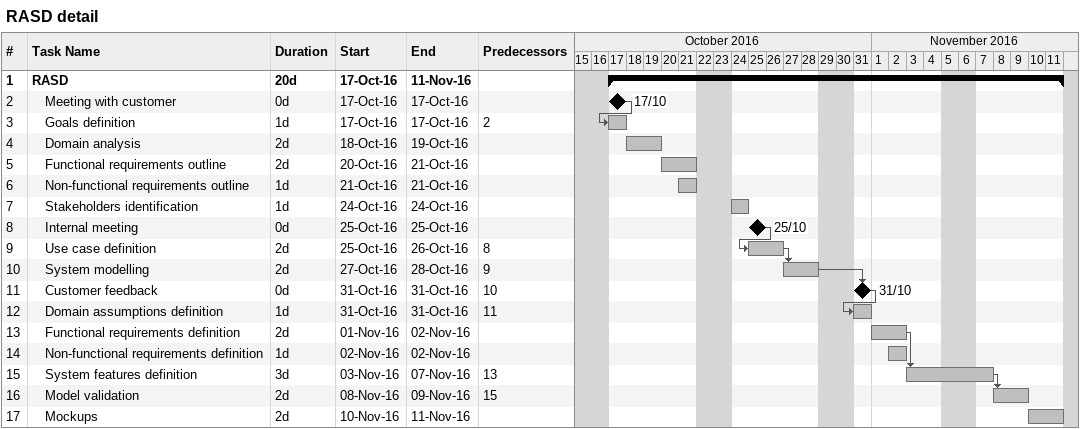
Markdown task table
RASD detail

| ID | Level | Task | Duration | Start | Finish | Predecessors |
|---|---|---|---|---|---|---|
| 1 | 1 | **RASD** | 20d | 2016-10-17 | 2016-11-11 |  |
| 2 | 2 | Meeting with customer | 0d | 2016-10-17 | 2016-10-17 |  |
| 3 | 2 | Goals definition | 1d | 2016-10-17 | 2016-10-17 | 2 |
| 4 | 2 | Domain analysis | 2d | 2016-10-18 | 2016-10-19 |  |
| 5 | 2 | Functional requirements outline | 2d | 2016-10-20 | 2016-10-21 |  |
| 6 | 2 | Non-functional requirements outline | 1d | 2016-10-21 | 2016-10-21 |  |
| 7 | 2 | Stakeholders identification | 1d | 2016-10-24 | 2016-10-24 |  |
| 8 | 2 | Internal meeting | 0d | 2016-10-25 | 2016-10-25 |  |
| 9 | 2 | Use case definition | 2d | 2016-10-25 | 2016-10-26 | 8 |
| 10 | 2 | System modelling | 2d | 2016-10-27 | 2016-10-28 | 9 |
| 11 | 2 | Customer feedback | 0d | 2016-10-31 | 2016-10-31 | 10 |
| 12 | 2 | Domain assumptions definition | 1d | 2016-10-31 | 2016-10-31 | 11 |
| 13 | 2 | Functional requirements definition | 2d | 2016-11-01 | 2016-11-02 |  |
| 14 | 2 | Non-functional requirements definition | 1d | 2016-11-02 | 2016-11-02 |  |
| 15 | 2 | System features definition | 3d | 2016-11-03 | 2016-11-07 | 13 |
| 16 | 2 | Model validation | 2d | 2016-11-08 | 2016-11-09 | 15 |
| 17 | 2 | Mockups | 2d | 2016-11-10 | 2016-11-11 |  |
